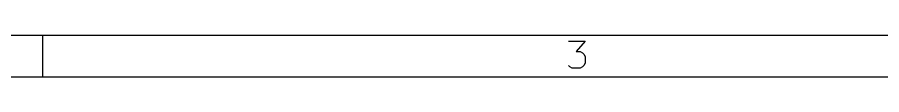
# Model space of a CAD drawing. Extents: x -66 to 211, y -177 to 13.
# Drawn here: x 33.22 to 74.74, y -176.95 to -174.95 of the extents above; entities that cross this region are included whole.
import ezdxf

# ---------------------------------------------------------------- set-up
doc = ezdxf.new("R2010")
doc.units = 0
doc.layers.add('BLACK', color=7, linetype='CONTINUOUS')

msp = doc.modelspace()

# ---------------------------------------------------------------- linework, layer by layer
at = {"layer": 'BLACK', "linetype": 'CONTINUOUS'}
for p, q in [((-63.5675, -174.949), (209.435, -174.949)), ((34.4325, -174.949), (34.4325, -176.949)), ((59.6932, -175.237), (60.4979, -175.237)), ((60.4979, -175.237), (60.0646, -175.732)), ((60.0646, -175.732), (60.2503, -175.732)), ((60.2503, -175.732), (60.3741, -175.794)), ((60.3741, -175.794), (60.436, -175.856)), ((60.436, -175.856), (60.4979, -175.98)), ((60.4979, -175.98), (60.4979, -176.29)), ((59.7551, -176.475), (59.6932, -176.413)), ((59.8789, -176.537), (59.7551, -176.475)), ((60.3741, -176.475), (60.2503, -176.537)), ((60.436, -176.413), (60.3741, -176.475)), ((60.4979, -176.29), (60.436, -176.413)), ((60.2503, -176.537), (59.8789, -176.537)), ((-65.5675, -176.949), (211.435, -176.949))]:
    msp.add_line(p, q, dxfattribs=at)

doc.saveas('drawing.dxf')
